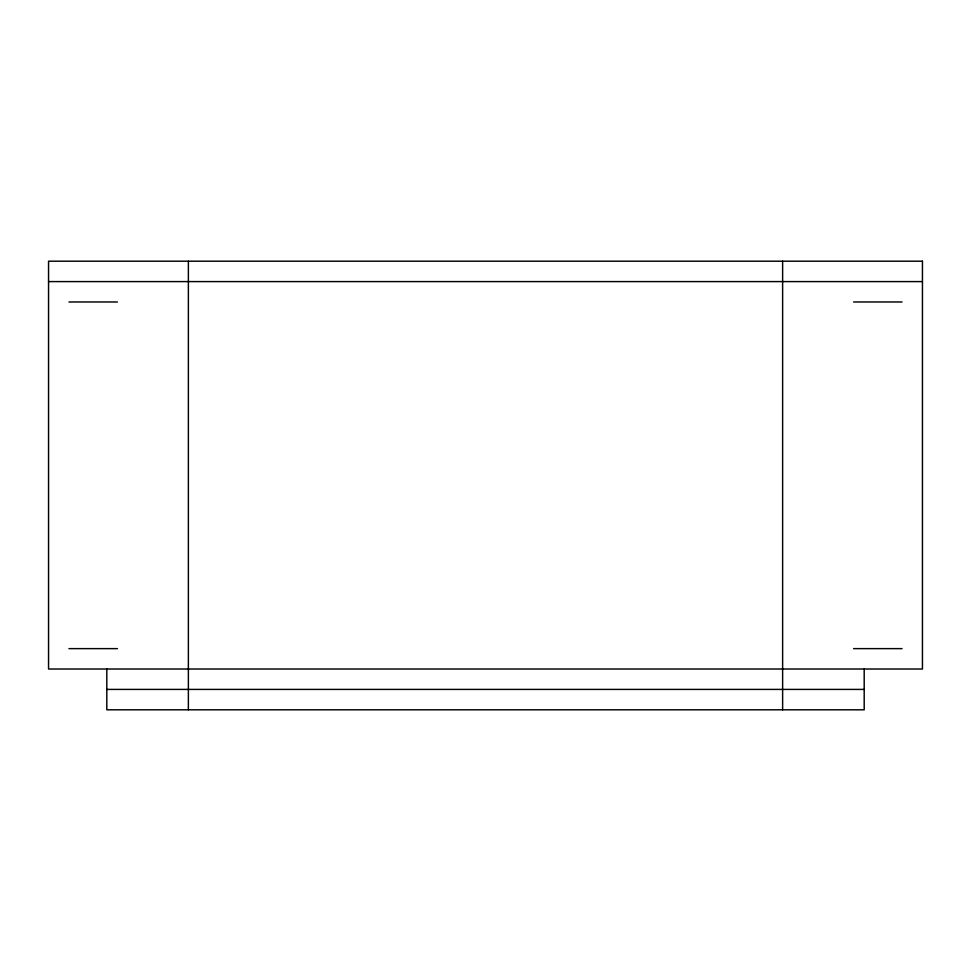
<?xml version="1.0" encoding="UTF-8"?>
<svg xmlns="http://www.w3.org/2000/svg" width="971" height="971" viewBox="0 0 971 971"><rect width="100%" height="100%" fill="white"/><g stroke="black" fill="none" stroke-linecap="round" stroke-linejoin="round"><path stroke-width="1.46" d="M48.55 281.59L922.45 281.59M68.941 301.981L117.418 301.981M853.582 301.981L902.059 301.981M68.941 648.628L117.418 648.628M853.582 648.628L902.059 648.628M106.81 689.41L864.19 689.41M864.19 669.019L864.19 709.801L106.81 709.801L106.81 669.019M782.626 261.199L782.626 709.801M188.374 261.199L188.374 709.801M922.45 261.199L48.55 261.199L48.55 669.019L922.45 669.019L922.45 261.199"/></g></svg>
